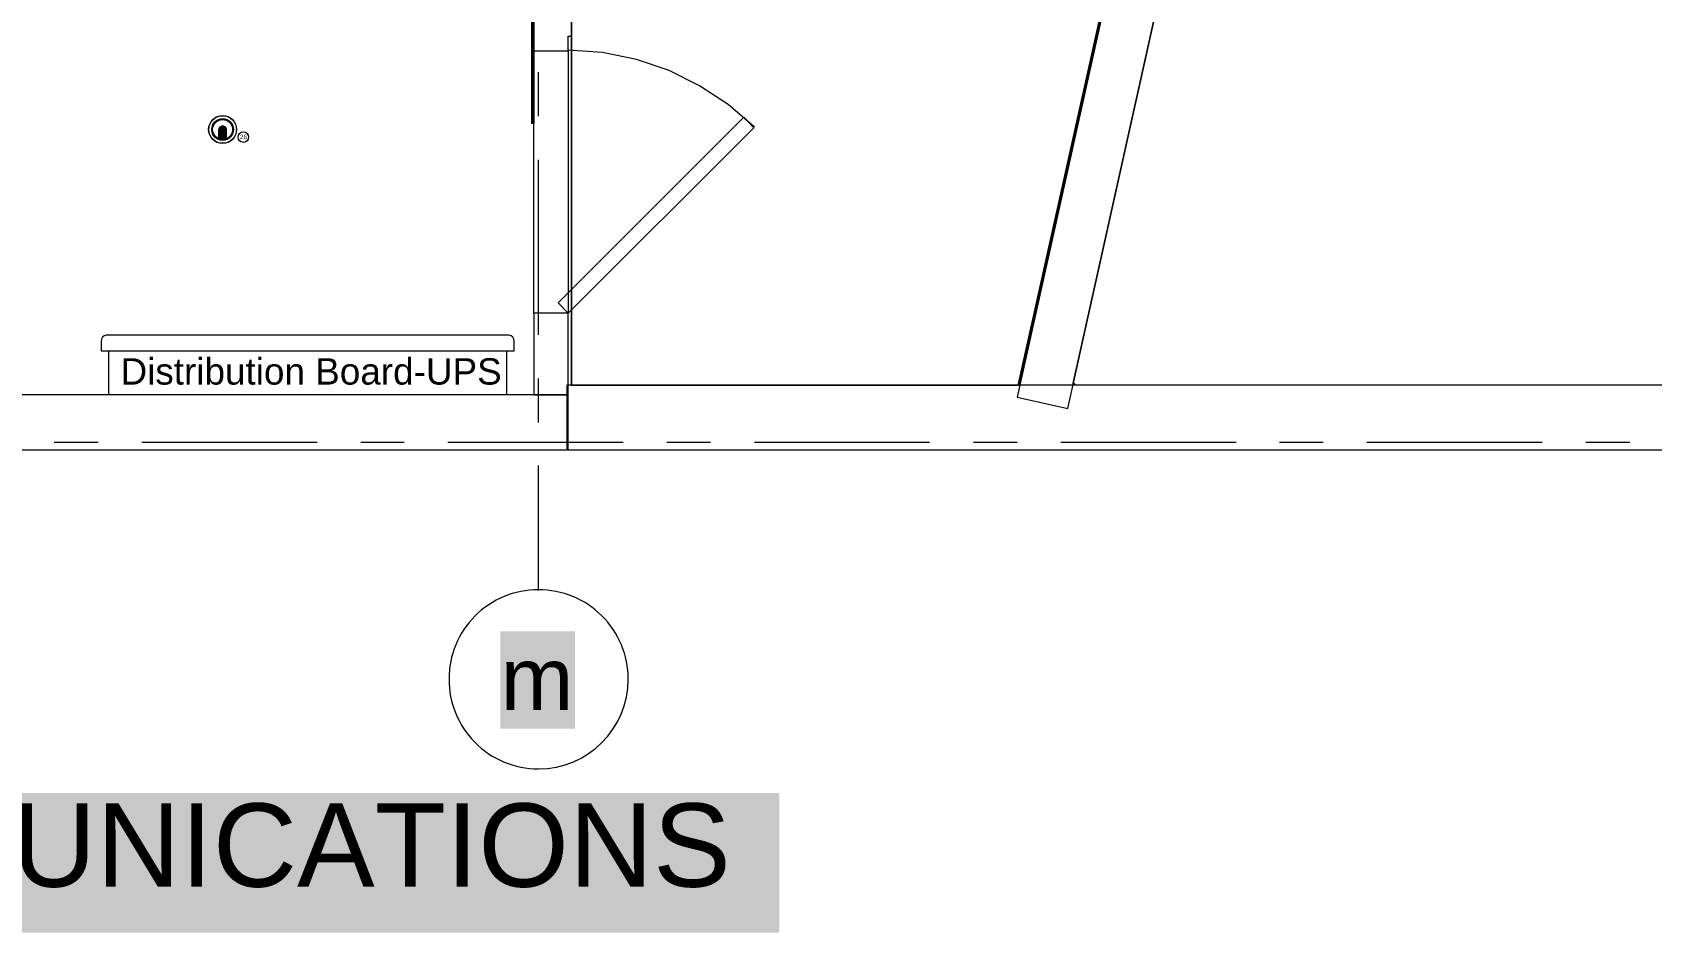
# Model space of a CAD drawing. Header units: inches. Extents: x 0.9 to 36.3, y 0.7 to 23.3.
# Drawn here: x 8.784 to 13.405, y 14.03 to 16.602 of the extents above; entities that cross this region are included whole.
import ezdxf

# ---------------------------------------------------------------- set-up
doc = ezdxf.new("R2010")
doc.units = ezdxf.units.IN
doc.layers.get('0').update_dxf_attribs({"color": 1})
for name, color, linetype, lineweight in [('CCTV', 253, 'Continuous', 0), ('Numbering CCTV', 253, 'Continuous', 0), ('Numbering Panels', 250, 'Continuous', 0), ('Panels', 12, 'Continuous', 9)]:
    doc.layers.add(name, color=color, linetype=linetype, lineweight=lineweight)
doc.layers.add('Doors', color=7, linetype='Continuous', lineweight=5, true_color=0xf2db9c)
doc.layers.add('PDF_Geometry', color=7, linetype='Continuous', lineweight=9, true_color=0x777777)
doc.layers.add('PDF_Solid Fills', color=7, linetype='Continuous', true_color=0xffffff)
doc.layers.add('PDF_Text', color=7, linetype='Continuous')
doc.styles.add('PDF Arial', font='arial.ttf')
doc.styles.get("Standard").update_dxf_attribs({"font": 'arial.ttf'})

# ---------------------------------------------------------------- blocks, each defined once
blk = doc.blocks.new('HD60-TOP')
at = {"lineweight": 0}
for p, q in [((-1.29, 2.24), (-1.29, 2.23)), ((2.58, 0), (2.57, 0)), ((-1.29, -2.24), (-1.29, -2.23))]:
    blk.add_line(p, q, dxfattribs=at)
at = {"lineweight": 0, "flags": 128}
for points in [[(-1.24, 2.27), (-1.23, 2.26, 0.011482), (-1.34, 2.2), (-1.34, 2.21, -0.005759)], [(0.67, 0), (0.67, -1.3, -0.281624), (0.46, -1.65, -0.240543), (-0.46, -1.65, -0.281624), (-0.67, -1.3), (-0.67, 0, -1.000121)], [(2.58, -0.06), (2.57, -0.06, 0.011482), (2.57, 0.06), (2.58, 0.06, -0.005759)], [(-1.34, -2.21), (-1.34, -2.2, 0.011482), (-1.23, -2.26), (-1.24, -2.27, -0.005759)]]:
    blk.add_lwpolyline(points, format="xyb", close=True, dxfattribs=at)
at = {"lineweight": 0}
for radius in [2.57, 2.54, 1.99, 1.97]:
    blk.add_circle((0, 0), radius, dxfattribs=at)
blk.add_circle((0, 0), 1.84)

msp = doc.modelspace()

# ---------------------------------------------------------------- hatches: boundary and pattern name
at = {"layer": 'CCTV', "linetype": 'ByBlock', "ltscale": 0.001, "transparency": 33554559}
msp.add_hatch(color=256, dxfattribs=at).paths.add_polyline_path([(9.3372, 16.3243, 1), (9.3165, 16.3243), (9.3165, 16.3041, 0.28161), (9.3198, 16.2987, 0.240543), (9.3339, 16.2987, 0.28161), (9.3372, 16.3041)])

# ---------------------------------------------------------------- linework, layer by layer
at = {"layer": 'Doors', "linetype": 'ByBlock'}
msp.add_lwpolyline([(10.8446, 16.331), (10.7696, 16.396), (10.6879, 16.4493), (10.6012, 16.4927), (10.5079, 16.5243), (10.4112, 16.5443), (10.3129, 16.551)], dxfattribs=at)
msp.add_lwpolyline([(10.8146, 16.3593), (10.8429, 16.3293), (10.3129, 15.7994), (10.2846, 15.8294)], close=True, dxfattribs=at)
at = {"layer": 'Numbering CCTV', "linetype": 'ByBlock', "ltscale": 0.001}
msp.add_circle((9.3859, 16.3025), 0.0149, dxfattribs=at)
at = {"layer": 'Panels', "linetype": 'ByBlock', "ltscale": 0.001}
msp.add_lwpolyline([(10.1591, 15.7194, 0.368033), (10.1449, 15.7367), (8.9942, 15.7367, 0.368033), (8.98, 15.7194), (8.98, 15.72)], format="xyb", dxfattribs=at)
msp.add_lwpolyline([(8.98, 15.7194), (8.98, 15.6924), (10.1591, 15.6924), (10.1591, 15.72)], dxfattribs=at)
msp.add_lwpolyline([(9.002, 15.566), (9.002, 15.6924), (10.137, 15.6924), (10.137, 15.566)], close=True, dxfattribs=at)
at = {"layer": 'PDF_Geometry', "linetype": 'ByBlock'}
for points in [[(10.3129, 16.591), (10.3229, 16.591), (10.3229, 20.9091), (12.7828, 20.9091), (11.5945, 15.5594), (11.7395, 15.5277), (12.9345, 20.9091), (13.9961, 20.9091), (13.9961, 21.0925), (10.0996, 21.0925), (10.0996, 20.9091), (10.2146, 20.9091), (10.2146, 16.591), (10.2146, 16.5493), (10.3129, 16.5493)], [(11.7545, 15.5994), (12.9345, 20.9091)], [(14.9761, 15.5944), (14.3394, 15.5944), (10.3096, 15.5944), (10.3096, 15.4094), (14.2978, 15.4094), (14.2978, 15.4044), (14.4777, 15.3644), (14.4877, 15.4094), (15.2027, 15.4094), (15.2027, 15.5944), (15.2027, 17.5226), (14.9761, 17.5226)], [(10.2146, 16.5493), (10.3129, 16.5493), (10.3129, 15.7994), (10.2146, 15.7994)], [(10.2146, 15.7994), (10.2146, 15.566), (10.3129, 15.566), (10.3129, 15.7994)], [(8.223, 15.4094), (10.3129, 15.4094), (10.3129, 15.566), (8.223, 15.566)]]:
    msp.add_lwpolyline(points, close=True, dxfattribs=at)
for points in [[(10.2146, 20.9091), (10.2146, 16.341), (10.2113, 16.341), (10.2113, 20.9091), (10.2113, 16.341)], [(11.7729, 20.9091), (12.7778, 20.9091), (11.5962, 15.5944)], [(11.5995, 15.5944), (12.7795, 20.9091), (11.5995, 15.5944)], [(12.7828, 20.9091), (11.6012, 15.5944)], [(10.3229, 19.0659), (11.0629, 19.0659), (11.0629, 19.2059), (10.3279, 19.2059), (11.0629, 19.2059), (11.0629, 19.0659), (10.3229, 19.0659), (10.3229, 15.5944), (11.5979, 15.5944)], [(10.2129, 16.341), (10.2113, 16.341), (10.2096, 16.341), (10.2096, 16.9776), (10.2096, 17.226)], [(10.3229, 15.5944), (10.3229, 16.591)], [(10.2279, 16.3627), (10.2279, 16.4877)], [(10.2279, 15.7377), (10.2279, 16.2377)], [(10.2279, 15.4877), (10.2279, 15.6127)], [(11.7529, 15.5944), (11.7545, 15.5994), (11.7579, 15.5977), (11.7562, 15.5944), (11.7579, 15.5977)], [(11.7562, 15.5994), (11.7579, 15.5977), (11.7595, 15.5977), (11.7595, 15.5944)], [(8.8463, 15.431), (8.9713, 15.431)], [(9.0963, 15.431), (9.5963, 15.431)], [(9.7213, 15.431), (9.8446, 15.431)], [(9.9696, 15.431), (10.4696, 15.431)], [(10.5946, 15.431), (10.7196, 15.431)], [(10.8446, 15.431), (11.3445, 15.431)], [(11.4695, 15.431), (11.5945, 15.431)], [(11.7195, 15.431), (12.2195, 15.431)], [(12.3428, 15.431), (12.4678, 15.431)], [(12.5928, 15.431), (13.0928, 15.431)], [(13.2178, 15.431), (13.3428, 15.431)], [(10.2279, 15.0077), (10.2279, 15.3644)]]:
    msp.add_lwpolyline(points, dxfattribs=at)
msp.add_lwpolyline([(10.2279, 15.0094, 0.416667), (9.9729, 14.7544, 0.415306), (10.2279, 14.4977, 0.413961), (10.4846, 14.7544, 0.415306)], format="xyb", close=True, dxfattribs=at)
at = {"layer": 'PDF_Solid Fills', "linetype": 'ByBlock', "transparency": 33554559}
for points in [[(10.1196, 14.6127), (10.3329, 14.6127), (10.1196, 14.8911), (10.3329, 14.8911)], [(5.8968, 14.03), (10.916, 14.03), (5.8968, 14.4288), (10.916, 14.4288)]]:
    msp.add_solid(points, dxfattribs=at)
at = {"layer": 'PDF_Solid Fills', "color": 7, "linetype": 'ByBlock', "transparency": 33554559}
msp.add_solid([(3.1349, 14.0994), (10.8862, 14.0994), (3.1349, 14.1228), (10.8862, 14.1228)], dxfattribs=at)

# ---------------------------------------------------------------- block references
at = {"layer": 'CCTV', "linetype": 'ByBlock', "xscale": 0.01551428420365771, "yscale": 0.01551428420365771, "zscale": 0.01551428420365771}
msp.add_blockref('HD60-TOP', (9.3268, 16.3243), dxfattribs=at)

# ---------------------------------------------------------------- texts
at = {"layer": 'Numbering CCTV', "linetype": 'ByBlock', "ltscale": 0.001}
msp.add_text('26', height=0.01309, dxfattribs=at).set_placement((9.3762, 16.2967))
at = {"layer": 'Numbering Panels', "linetype": 'ByBlock', "ltscale": 0.001}
msp.add_text('Distribution Board-UPS', height=0.075352, dxfattribs=at).set_placement((9.0353, 15.5956))
at = {"layer": 'PDF_Text', "color": 8, "linetype": 'ByBlock', "true_color": 0x777777, "insert": (10.12, 14.7555), "char_height": 0.1787, "attachment_point": 4, "style": 'PDF Arial'}
msp.add_mtext('m', dxfattribs=at)
at = {"layer": 'PDF_Text', "linetype": 'ByBlock', "insert": (3.885, 14.2784), "char_height": 0.238113, "attachment_point": 4, "style": 'PDF Arial'}
msp.add_mtext('MEZZANINE -POWER & COMMUNICATIONS', dxfattribs=at)

doc.saveas('drawing.dxf')
